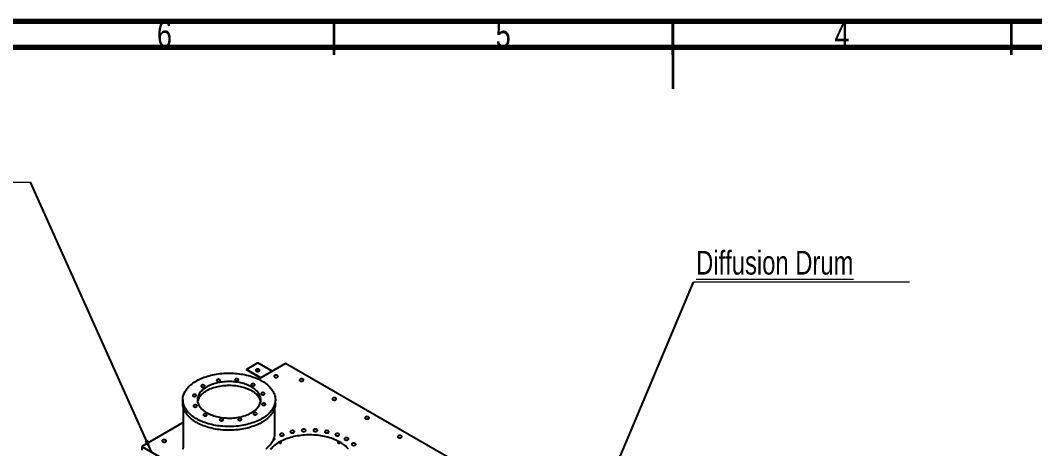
# Model space of a CAD drawing. Header units: millimetres. Extents: x 122 to 2816, y -707 to 556.
# Drawn here: x 244.4 to 394.2, y 316.4 to 379.7 of the extents above; entities that cross this region are included whole.
import ezdxf

# ---------------------------------------------------------------- set-up
doc = ezdxf.new("R2010")
doc.units = ezdxf.units.MM
doc.styles.add('SLDTEXTSTYLE7', font='TXT', dxfattribs={"width": 0.75})
doc.dimstyles.new('SLDDIMSTYLE0', dxfattribs={"dimtxt": 2.5, "dimasz": 1.852083, "dimexe": 0, "dimexo": 0.625, "dimgap": 0, "dimtad": 1, "dimdec": 0, "dimrnd": 1e-09, "dimtxsty": 'Standard', "dimsah": 1, "dimcen": 2.5, "dimazin": 3, "dimtfac": 1.852083, "dimtdec": 0, "dimtmove": 0, "dimatfit": 3, "dimfrac": 2})
doc.dimstyles.new('SLDDIMSTYLE1', dxfattribs={"dimtxt": 2.5, "dimasz": 0.569872, "dimexe": 0, "dimexo": 0.625, "dimgap": 0, "dimtad": 1, "dimdec": 0, "dimrnd": 1e-09, "dimtxsty": 'Standard', "dimblk1": 'DOT', "dimblk2": 'DOT', "dimsah": 1, "dimcen": 2.5, "dimazin": 3, "dimtfac": 0.569872, "dimtdec": 0, "dimtmove": 0, "dimatfit": 3, "dimldrblk": 'DOT', "dimfrac": 2})

# ---------------------------------------------------------------- blocks, each defined once
blk = doc.blocks.new('SW_NOTE_0_2')
at = {"color": 0, "linetype": 'Continuous', "lineweight": 0}
blk.add_line((-21.03, 0), (0, 0), dxfattribs=at)
at = {"color": 0, "linetype": 'Continuous', "lineweight": 0, "insert": (-21.45, 4.6), "char_height": 3.5, "attachment_point": 1, "style": 'SLDTEXTSTYLE7'}
blk.add_mtext('\\LDrive unit', dxfattribs=at)
blk = doc.blocks.new('SW_NOTE_0_3')
at = {"color": 0, "linetype": 'Continuous', "lineweight": 0}
blk.add_line((31.89, 0), (0, 0), dxfattribs=at)
at = {"color": 0, "linetype": 'Continuous', "lineweight": 0, "insert": (0.41, 4.63), "char_height": 3.5, "attachment_point": 1, "style": 'SLDTEXTSTYLE7'}
blk.add_mtext('\\LDiffusion Drum', dxfattribs=at)
blk = doc.blocks.new('_Dot')
at = {"color": 0, "linetype": 'ByBlock', "lineweight": -2}
blk.add_line((-0.5, 0), (-1, 0), dxfattribs=at)
at = {"color": 0, "linetype": 'ByBlock', "const_width": 0.5}
blk.add_lwpolyline([(-0.25, 0, 1), (0.25, 0, 1)], format="xyb", close=True, dxfattribs=at)

msp = doc.modelspace()

# ---------------------------------------------------------------- linework, layer by layer
at = {"color": 7, "linetype": 'Continuous', "lineweight": 70}
for p, q in [((140.74355, 379.548928), (540.74355, 379.548928)), ((145.74355, 375.682453), (535.146022, 375.682453))]:
    msp.add_line(p, q, dxfattribs=at)
at = {"color": 7, "linetype": 'Continuous', "lineweight": 35}
for p, q in [((290.74355, 374.548928), (290.74355, 379.548928)), ((340.74355, 379.549928), (340.74355, 369.547928)), ((340.74355, 374.548928), (340.74355, 379.548928)), ((390.74355, 374.548928), (390.74355, 379.548928))]:
    msp.add_line(p, q, dxfattribs=at)
at = {"color": 7, "linetype": 'Continuous', "lineweight": 25}
for p, q in [((279.468898, 329.099364), (277.818982, 328.146888)), ((279.938157, 326.923514), (277.818982, 328.146888)), ((277.853507, 328.07058), (279.889328, 326.895326)), ((279.351047, 328.033993), (279.351047, 327.851556)), ((281.588073, 327.87599), (279.468898, 329.099364)), ((283.585208, 329.028912), (279.56708, 326.709296)), ((309.512456, 314.06143), (283.585208, 329.028912)), ((279.381142, 327.188695), (279.385571, 327.185851)), ((279.385571, 327.185851), (279.889079, 326.895182)), ((268.406521, 323.656237), (268.406521, 323.111877)), ((282.073187, 323.111877), (282.073187, 323.656237)), ((268.466521, 322.590269), (268.466521, 316.57955)), ((282.013187, 318.756992), (282.013187, 322.590269)), ((268.466521, 320.301079), (262.372004, 316.78279)), ((262.372004, 316.78279), (288.299253, 301.815308)), ((262.372004, 316.78279), (262.372004, 316.238429))]:
    msp.add_line(p, q, dxfattribs=at)
at = {"color": 7, "linetype": 'Continuous', "lineweight": 25, "flags": 128}
for points in [[(279.256766, 327.888358), (279.30381, 327.866214), (279.357613, 327.84999), (279.415972, 327.84035), (279.476498, 327.837689), (279.536712, 327.842116), (279.594151, 327.85345), (279.646461, 327.871227), (279.691502, 327.894718), (279.72743, 327.922963), (279.752773, 327.954805), (279.766494, 327.98894), (279.768032, 328.02397), (279.757323, 328.058463), (279.734806, 328.091004), (279.701403, 328.120263), (279.658481, 328.145042), (279.607797, 328.164325), (279.551427, 328.177324), (279.491678, 328.183506), (279.430996, 328.182618), (279.371867, 328.174697), (279.316709, 328.160067), (279.267782, 328.139326), (279.227089, 328.113325), (279.196296, 328.083127), (279.176663, 328.049968), (279.168994, 328.015207), (279.173603, 327.980266), (279.190302, 327.946576), (279.218406, 327.915517), (279.256766, 327.888358)], [(279.744772, 327.942775), (279.734806, 327.954914), (279.701403, 327.984173), (279.658481, 328.008952), (279.607797, 328.028235), (279.551427, 328.041234), (279.491678, 328.047416), (279.430996, 328.046528), (279.371867, 328.038607), (279.316709, 328.023977), (279.267782, 328.003236), (279.227089, 327.977235), (279.196296, 327.947036), (279.193024, 327.942775)], [(268.568498, 324.510048), (268.635317, 324.668473), (268.713419, 324.825169), (268.802672, 324.979868), (268.902923, 325.132305), (269.014, 325.28222), (269.135714, 325.429358), (269.267856, 325.573466), (269.410202, 325.714299), (269.562508, 325.851615), (269.724513, 325.985181), (269.895941, 326.114767), (270.076499, 326.240154), (270.265879, 326.361126), (270.463757, 326.477476), (270.669794, 326.589007), (270.88364, 326.695526), (271.104928, 326.796854), (271.33328, 326.892815), (271.568307, 326.983247), (271.809606, 327.067995), (272.056766, 327.146914), (272.309364, 327.219869), (272.566969, 327.286736), (272.829141, 327.3474), (273.095431, 327.401758), (273.365385, 327.449716), (273.638541, 327.491194), (273.914433, 327.52612), (274.19259, 327.554433), (274.472536, 327.576087), (274.753792, 327.591044), (275.03588, 327.599279), (275.318315, 327.600777), (275.600617, 327.595535), (275.882302, 327.583564), (276.16289, 327.564882), (276.441901, 327.539523), (276.718858, 327.507529), (276.993288, 327.468955), (277.264723, 327.423868), (277.532698, 327.372343), (277.796755, 327.31447), (278.056445, 327.250346), (278.311322, 327.180082), (278.560952, 327.103798), (278.804907, 327.021624), (279.042772, 326.933699), (279.27414, 326.840176), (279.498615, 326.741212), (279.715814, 326.636978), (279.925366, 326.527652), (280.126912, 326.413419), (280.32011, 326.294476), (280.504628, 326.171026), (280.680151, 326.043279), (280.846379, 325.911454), (281.003029, 325.775776), (281.149832, 325.636477), (281.286539, 325.493795), (281.412914, 325.347973), (281.528743, 325.199261), (281.633828, 325.047912), (281.727989, 324.894186), (281.811065, 324.738345), (281.882914, 324.580656), (281.943413, 324.421386), (281.992459, 324.26081), (282.029969, 324.099201), (282.055878, 323.936835), (282.070142, 323.773989), (282.072737, 323.610942), (282.063657, 323.447973), (282.04292, 323.28536), (282.010559, 323.12338), (281.966631, 322.96231), (281.91121, 322.802426), (281.844391, 322.644001), (281.766289, 322.487305), (281.677036, 322.332607), (281.576785, 322.180169), (281.465708, 322.030254), (281.343994, 321.883116), (281.211851, 321.739008), (281.069506, 321.598176), (280.9172, 321.460859), (280.755195, 321.327294), (280.583766, 321.197707), (280.403208, 321.072321), (280.213829, 320.951349), (280.015951, 320.834998), (279.809914, 320.723468), (279.596068, 320.616948), (279.37478, 320.515621), (279.146428, 320.419659), (278.911401, 320.329227), (278.670102, 320.244479), (278.422942, 320.16556), (278.170344, 320.092605), (277.912739, 320.025739), (277.650567, 319.965074), (277.384277, 319.910717), (277.114323, 319.862758), (276.841167, 319.821281), (276.565275, 319.786355), (276.287118, 319.758041), (276.007172, 319.736387), (275.725915, 319.72143), (275.443828, 319.713196), (275.161392, 319.711698), (274.879091, 319.716939), (274.597405, 319.728911), (274.316818, 319.747592), (274.037807, 319.772952), (273.76085, 319.804945), (273.48642, 319.843519), (273.214985, 319.888607), (272.94701, 319.940131), (272.682952, 319.998005), (272.423263, 320.062128), (272.168386, 320.132392), (271.918756, 320.208676), (271.674801, 320.290851), (271.436936, 320.378775), (271.205568, 320.472299), (270.981093, 320.571262), (270.763894, 320.675496), (270.554342, 320.784823), (270.352795, 320.899055), (270.159598, 321.017998), (269.97508, 321.141448), (269.799557, 321.269195), (269.633329, 321.40102), (269.476679, 321.536698), (269.329876, 321.675997), (269.193169, 321.81868), (269.066794, 321.964502), (268.950964, 322.113214), (268.84588, 322.264562), (268.751719, 322.418288), (268.668643, 322.574129), (268.596794, 322.731819), (268.536295, 322.891088), (268.487248, 323.051665), (268.449738, 323.213274), (268.423829, 323.37564), (268.409566, 323.538485), (268.406971, 323.701532), (268.41605, 323.864501), (268.436788, 324.027115), (268.469149, 324.189095), (268.513077, 324.350164), (268.568498, 324.510048)], [(273.926506, 326.504229), (273.932827, 326.537317), (273.926678, 326.570416), (273.908349, 326.601978), (273.878694, 326.630527), (273.839102, 326.654728), (273.791423, 326.673451), (273.737888, 326.685819), (273.680998, 326.691254), (273.623414, 326.689501), (273.56783, 326.680644), (273.516843, 326.665096), (273.472838, 326.643584), (273.437872, 326.617113), (273.413581, 326.586923), (273.4011, 326.554423), (273.401014, 326.521135), (273.413325, 326.488614), (273.437458, 326.458381), (273.472286, 326.43185), (273.516178, 326.410262), (273.567084, 326.394625), (273.622622, 326.385671), (273.680197, 326.383819), (273.737114, 326.389155), (273.790714, 326.40143), (273.838491, 326.420069), (273.878209, 326.444202), (273.908012, 326.472699), (273.926506, 326.504229)], [(276.6329, 326.572444), (276.639221, 326.605532), (276.633073, 326.63863), (276.614743, 326.670192), (276.585089, 326.698741), (276.545496, 326.722943), (276.497818, 326.741665), (276.444282, 326.754033), (276.387392, 326.759468), (276.329809, 326.757716), (276.274224, 326.748859), (276.223237, 326.73331), (276.179232, 326.711798), (276.144266, 326.685328), (276.119975, 326.655137), (276.107495, 326.622638), (276.107408, 326.589349), (276.119719, 326.556828), (276.143853, 326.526596), (276.17868, 326.500065), (276.222573, 326.478476), (276.273478, 326.462839), (276.329017, 326.453885), (276.386591, 326.452033), (276.443509, 326.457369), (276.497109, 326.469644), (276.544885, 326.488284), (276.584603, 326.512416), (276.614406, 326.540914), (276.6329, 326.572444)], [(281.958862, 327.001498), (282.005906, 326.979354), (282.059709, 326.963129), (282.118068, 326.953489), (282.178594, 326.950829), (282.238809, 326.955256), (282.296247, 326.96659), (282.348557, 326.984366), (282.393598, 327.007858), (282.429526, 327.036103), (282.454869, 327.067944), (282.46859, 327.102079), (282.470128, 327.13711), (282.459419, 327.171602), (282.436902, 327.204144), (282.403499, 327.233403), (282.360577, 327.258181), (282.309893, 327.277465), (282.253523, 327.290464), (282.193774, 327.296646), (282.133093, 327.295758), (282.073963, 327.287837), (282.018805, 327.273206), (281.969879, 327.252466), (281.929186, 327.226464), (281.898392, 327.196266), (281.878759, 327.163108), (281.87109, 327.128347), (281.8757, 327.093406), (281.892398, 327.059716), (281.920503, 327.028656), (281.958862, 327.001498)], [(286.154362, 326.702148), (286.107318, 326.724293), (286.053515, 326.740517), (285.995156, 326.750157), (285.93463, 326.752818), (285.874416, 326.748391), (285.816978, 326.737057), (285.764667, 326.71928), (285.719626, 326.695789), (285.683699, 326.667544), (285.658355, 326.635702), (285.644634, 326.601567), (285.643096, 326.566537), (285.653805, 326.532044), (285.676322, 326.499503), (285.709726, 326.470244), (285.752648, 326.445465), (285.803331, 326.426182), (285.859701, 326.413183), (285.91945, 326.407001), (285.980132, 326.407889), (286.039262, 326.41581), (286.094419, 326.43044), (286.143346, 326.451181), (286.184039, 326.477182), (286.214832, 326.50738), (286.234465, 326.540539), (286.242134, 326.5753), (286.237525, 326.610241), (286.220826, 326.643931), (286.192722, 326.67499), (286.154362, 326.702148)], [(279.795902, 323.073147), (279.840897, 323.206033), (279.874269, 323.340057), (279.895934, 323.47488), (279.905838, 323.610161), (279.903955, 323.745558), (279.89029, 323.880729), (279.864878, 324.015333), (279.827782, 324.149031), (279.779097, 324.281483), (279.718945, 324.412356), (279.647479, 324.541319), (279.564879, 324.668046), (279.471353, 324.792217), (279.367138, 324.913519), (279.252498, 325.031645), (279.127721, 325.146296), (278.993123, 325.257183), (278.849044, 325.364026), (278.695848, 325.466555), (278.533921, 325.564511), (278.363674, 325.657647), (278.185535, 325.745727), (277.999956, 325.828528), (277.807404, 325.905843), (277.608366, 325.977474), (277.403346, 326.043242), (277.19286, 326.10298), (276.97744, 326.156538), (276.757632, 326.203779), (276.533989, 326.244585), (276.307077, 326.278853), (276.077469, 326.306496), (275.845746, 326.327444), (275.612492, 326.341644), (275.378296, 326.349061), (275.143751, 326.349675), (274.909449, 326.343486), (274.675981, 326.330508), (274.443938, 326.310775), (274.213905, 326.284336), (273.986464, 326.251259), (273.762189, 326.211626), (273.541646, 326.165538), (273.325394, 326.113112), (273.113978, 326.054479), (272.907931, 325.989788), (272.707776, 325.919202), (272.514017, 325.8429), (272.327143, 325.761074), (272.147627, 325.673931), (271.975922, 325.581691), (271.812463, 325.484587), (271.657661, 325.382865), (271.511908, 325.276781), (271.375572, 325.166604), (271.248998, 325.052611), (271.132505, 324.935091), (271.026388, 324.81434), (270.930914, 324.690664), (270.846325, 324.564375), (270.772834, 324.435792), (270.710627, 324.305239), (270.659862, 324.173047), (270.620666, 324.03955), (270.593139, 323.905084), (270.577349, 323.76999), (270.573338, 323.634609), (270.581114, 323.499282), (270.600659, 323.364351), (270.631923, 323.230158), (270.674827, 323.097041), (270.729262, 322.965337), (270.795092, 322.835378), (270.872149, 322.707492), (270.96024, 322.582004), (271.059142, 322.459228), (271.168604, 322.339477), (271.28835, 322.223052), (271.418079, 322.110247), (271.557461, 322.001347), (271.706146, 321.896628), (271.863757, 321.796354), (272.029897, 321.700778), (272.204145, 321.610141), (272.386061, 321.524674), (272.575186, 321.44459), (272.771043, 321.370094), (272.973136, 321.301373), (273.180955, 321.2386), (273.393975, 321.181934), (273.611658, 321.131519), (273.833453, 321.087481), (274.058802, 321.049932), (274.287134, 321.018967), (274.517872, 320.994664), (274.750434, 320.977084), (274.984233, 320.966272), (275.218677, 320.962256), (275.453175, 320.965044), (275.687134, 320.974631), (275.919963, 320.990991), (276.151074, 321.014084), (276.379883, 321.043852), (276.605813, 321.080218), (276.828292, 321.123092), (277.046758, 321.172365), (277.26066, 321.227912), (277.469457, 321.289594), (277.672622, 321.357254), (277.869642, 321.430721), (278.060019, 321.50981), (278.243271, 321.594321), (278.418937, 321.684041), (278.586572, 321.778742), (278.745753, 321.878187), (278.896078, 321.982122), (279.037167, 322.090287), (279.168663, 322.202408), (279.290235, 322.318201), (279.401576, 322.437374), (279.502403, 322.559626), (279.592463, 322.684648), (279.671528, 322.812124), (279.739398, 322.941733), (279.795902, 323.073147)], [(270.683806, 323.694967), (270.74031, 323.826381), (270.80818, 323.955989), (270.887245, 324.083466), (270.977305, 324.208488), (271.078132, 324.33074), (271.189472, 324.449913), (271.311044, 324.565706), (271.442541, 324.677827), (271.58363, 324.785991), (271.733955, 324.889927), (271.893136, 324.989372), (272.060771, 325.084073), (272.236436, 325.173793), (272.419689, 325.258304), (272.610066, 325.337393), (272.807085, 325.41086), (273.01025, 325.47852), (273.219048, 325.540202), (273.43295, 325.595749), (273.651416, 325.645022), (273.873895, 325.687896), (274.099824, 325.724262), (274.328634, 325.75403), (274.559745, 325.777123), (274.792574, 325.793483), (275.026533, 325.80307), (275.26103, 325.805858), (275.495475, 325.801841), (275.729273, 325.791029), (275.961836, 325.77345), (276.192574, 325.749147), (276.420906, 325.718182), (276.646254, 325.680633), (276.86805, 325.636595), (277.085733, 325.58618), (277.298753, 325.529514), (277.506572, 325.466741), (277.708665, 325.39802), (277.904521, 325.323523), (278.093647, 325.24344), (278.275563, 325.157973), (278.449811, 325.067336), (278.615951, 324.97176), (278.773562, 324.871486), (278.922246, 324.766767), (279.061629, 324.657867), (279.191357, 324.545062), (279.311104, 324.428637), (279.420566, 324.308886), (279.519468, 324.18611), (279.607558, 324.060622), (279.684616, 323.932736), (279.750446, 323.802777), (279.804881, 323.671073), (279.847785, 323.537956), (279.879049, 323.403763), (279.882642, 323.384057)], [(271.641781, 325.66397), (271.648102, 325.697058), (271.641954, 325.730156), (271.623624, 325.761718), (271.59397, 325.790267), (271.554378, 325.814469), (271.506699, 325.833191), (271.453163, 325.845559), (271.396273, 325.850994), (271.33869, 325.849242), (271.283105, 325.840385), (271.232118, 325.824836), (271.188113, 325.803324), (271.153148, 325.776854), (271.128857, 325.746663), (271.116376, 325.714164), (271.116289, 325.680875), (271.1286, 325.648354), (271.152734, 325.618122), (271.187561, 325.591591), (271.231454, 325.570002), (271.28236, 325.554365), (271.337898, 325.545411), (271.395472, 325.543559), (271.45239, 325.548895), (271.50599, 325.56117), (271.553766, 325.57981), (271.593484, 325.603942), (271.623287, 325.63244), (271.641781, 325.66397)], [(279.035788, 325.850335), (279.042109, 325.883423), (279.035961, 325.916522), (279.017631, 325.948083), (278.987977, 325.976633), (278.948385, 326.000834), (278.900706, 326.019557), (278.84717, 326.031925), (278.79028, 326.037359), (278.732697, 326.035607), (278.677112, 326.02675), (278.626125, 326.011202), (278.58212, 325.989689), (278.547155, 325.963219), (278.522864, 325.933028), (278.510383, 325.900529), (278.510296, 325.867241), (278.522607, 325.83472), (278.546741, 325.804487), (278.581568, 325.777956), (278.625461, 325.756367), (278.676367, 325.740731), (278.731905, 325.731777), (278.789479, 325.729925), (278.846397, 325.735261), (278.899997, 325.747535), (278.947773, 325.766175), (278.987491, 325.790308), (279.017294, 325.818805), (279.035788, 325.850335)], [(270.390917, 324.276812), (270.397238, 324.3099), (270.39109, 324.342998), (270.37276, 324.37456), (270.343106, 324.403109), (270.303513, 324.427311), (270.255835, 324.446034), (270.202299, 324.458401), (270.145409, 324.463836), (270.087826, 324.462084), (270.032241, 324.453227), (269.981254, 324.437678), (269.937249, 324.416166), (269.902283, 324.389696), (269.877992, 324.359505), (269.865512, 324.327006), (269.865425, 324.293717), (269.877736, 324.261197), (269.90187, 324.230964), (269.936697, 324.204433), (269.98059, 324.182844), (270.031495, 324.167207), (270.087034, 324.158254), (270.144608, 324.156401), (270.201526, 324.161737), (270.255126, 324.174012), (270.302902, 324.192652), (270.34262, 324.216785), (270.372423, 324.245282), (270.390917, 324.276812)], [(280.491318, 324.531392), (280.497639, 324.56448), (280.491491, 324.597578), (280.473161, 324.62914), (280.443507, 324.657689), (280.403915, 324.681891), (280.356236, 324.700613), (280.3027, 324.712981), (280.24581, 324.718416), (280.188227, 324.716664), (280.132642, 324.707807), (280.081655, 324.692258), (280.03765, 324.670746), (280.002684, 324.644276), (279.978393, 324.614085), (279.965913, 324.581586), (279.965826, 324.548297), (279.978137, 324.515776), (280.002271, 324.485544), (280.037098, 324.459013), (280.080991, 324.437424), (280.131896, 324.421787), (280.187435, 324.412833), (280.245009, 324.410981), (280.301927, 324.416317), (280.355527, 324.428592), (280.403303, 324.447232), (280.443021, 324.471364), (280.472824, 324.499862), (280.491318, 324.531392)], [(290.986259, 323.912754), (290.939214, 323.934899), (290.885411, 323.951123), (290.827053, 323.960763), (290.766527, 323.963424), (290.706312, 323.958996), (290.648874, 323.947663), (290.596563, 323.929886), (290.551523, 323.906394), (290.515595, 323.87815), (290.490252, 323.846308), (290.47653, 323.812173), (290.474993, 323.777142), (290.485702, 323.74265), (290.508219, 323.710108), (290.541622, 323.680849), (290.584544, 323.656071), (290.635228, 323.636787), (290.691598, 323.623789), (290.751347, 323.617607), (290.812028, 323.618494), (290.871158, 323.626415), (290.926315, 323.641046), (290.975242, 323.661786), (291.015935, 323.687788), (291.046728, 323.717986), (291.066361, 323.751144), (291.07403, 323.785906), (291.069421, 323.820846), (291.052722, 323.854536), (291.024618, 323.885596), (290.986259, 323.912754)], [(282.073187, 323.111877), (282.072737, 323.066582), (282.063657, 322.903613), (282.04292, 322.740999), (282.010559, 322.579019), (281.966631, 322.41795), (281.91121, 322.258066), (281.844391, 322.099641), (281.766289, 321.942945), (281.677036, 321.788246), (281.576785, 321.635809), (281.465708, 321.485893), (281.343994, 321.338756), (281.211851, 321.194648), (281.069506, 321.053815), (280.9172, 320.916499), (280.755195, 320.782933), (280.583766, 320.653346), (280.403208, 320.52796), (280.213829, 320.406988), (280.015951, 320.290638), (279.809914, 320.179107), (279.596068, 320.072588), (279.37478, 319.97126), (279.146428, 319.875299), (278.911401, 319.784867), (278.670102, 319.700119), (278.422942, 319.6212), (278.170344, 319.548245), (277.912739, 319.481378), (277.650567, 319.420714), (277.384277, 319.366356), (277.114323, 319.318398), (276.841167, 319.27692), (276.565275, 319.241994), (276.287118, 319.21368), (276.007172, 319.192026), (275.725915, 319.17707), (275.443828, 319.168835), (275.161392, 319.167337), (274.879091, 319.172579), (274.597405, 319.18455), (274.316818, 319.203232), (274.037807, 319.228591), (273.76085, 319.260585), (273.48642, 319.299158), (273.214985, 319.344246), (272.94701, 319.395771), (272.682952, 319.453644), (272.423263, 319.517768), (272.168386, 319.588031), (271.918756, 319.664316), (271.674801, 319.74649), (271.436936, 319.834415), (271.205568, 319.927938), (270.981093, 320.026902), (270.763894, 320.131136), (270.554342, 320.240462), (270.352795, 320.354695), (270.159598, 320.473637), (269.97508, 320.597088), (269.799557, 320.724835), (269.633329, 320.85666), (269.476679, 320.992338), (269.329876, 321.131637), (269.193169, 321.274319), (269.066794, 321.420141), (268.950964, 321.568853), (268.84588, 321.720202), (268.751719, 321.873928), (268.668643, 322.029769), (268.596794, 322.187458), (268.536295, 322.346728), (268.487248, 322.507304), (268.449738, 322.668913), (268.423829, 322.831279), (268.409566, 322.994125), (268.406521, 323.111877)], [(270.509081, 322.714444), (270.515402, 322.747532), (270.509253, 322.78063), (270.490923, 322.812192), (270.461269, 322.840741), (270.421677, 322.864943), (270.373998, 322.883665), (270.320463, 322.896033), (270.263573, 322.901468), (270.205989, 322.899716), (270.150405, 322.890859), (270.099418, 322.87531), (270.055413, 322.853798), (270.020447, 322.827328), (269.996156, 322.797137), (269.983675, 322.764638), (269.983589, 322.731349), (269.9959, 322.698828), (270.020033, 322.668596), (270.054861, 322.642065), (270.098753, 322.620476), (270.149659, 322.604839), (270.205197, 322.595885), (270.262772, 322.594033), (270.319689, 322.599369), (270.373289, 322.611644), (270.421066, 322.630284), (270.460784, 322.654416), (270.490587, 322.682914), (270.509081, 322.714444)], [(280.609482, 322.969024), (280.615803, 323.002111), (280.609654, 323.03521), (280.591325, 323.066772), (280.56167, 323.095321), (280.522078, 323.119523), (280.4744, 323.138245), (280.420864, 323.150613), (280.363974, 323.156048), (280.30639, 323.154296), (280.250806, 323.145438), (280.199819, 323.12989), (280.155814, 323.108378), (280.120848, 323.081908), (280.096557, 323.051717), (280.084077, 323.019218), (280.08399, 322.985929), (280.096301, 322.953408), (280.120434, 322.923176), (280.155262, 322.896645), (280.199155, 322.875056), (280.25006, 322.859419), (280.305599, 322.850465), (280.363173, 322.848613), (280.420091, 322.853949), (280.473691, 322.866224), (280.521467, 322.884863), (280.561185, 322.908996), (280.590988, 322.937494), (280.609482, 322.969024)], [(271.964611, 321.3955), (271.970932, 321.428588), (271.964783, 321.461687), (271.946453, 321.493249), (271.916799, 321.521798), (271.877207, 321.546), (271.829528, 321.564722), (271.775993, 321.57709), (271.719103, 321.582525), (271.661519, 321.580773), (271.605934, 321.571915), (271.554948, 321.556367), (271.510942, 321.534855), (271.475977, 321.508384), (271.451686, 321.478194), (271.439205, 321.445694), (271.439119, 321.412406), (271.45143, 321.379885), (271.475563, 321.349652), (271.510391, 321.323121), (271.554283, 321.301533), (271.605189, 321.285896), (271.660727, 321.276942), (271.718302, 321.27509), (271.775219, 321.280426), (271.828819, 321.292701), (271.876595, 321.31134), (271.916314, 321.335473), (271.946117, 321.363971), (271.964611, 321.3955)], [(274.367499, 320.673392), (274.37382, 320.70648), (274.367671, 320.739578), (274.349342, 320.77114), (274.319687, 320.799689), (274.280095, 320.823891), (274.232417, 320.842613), (274.178881, 320.854981), (274.121991, 320.860416), (274.064407, 320.858664), (274.008823, 320.849807), (273.957836, 320.834258), (273.913831, 320.812746), (273.878865, 320.786276), (273.854574, 320.756085), (273.842093, 320.723586), (273.842007, 320.690297), (273.854318, 320.657776), (273.878451, 320.627544), (273.913279, 320.601013), (273.957171, 320.579424), (274.008077, 320.563787), (274.063615, 320.554833), (274.12119, 320.552981), (274.178107, 320.558317), (274.231708, 320.570592), (274.279484, 320.589232), (274.319202, 320.613364), (274.349005, 320.641862), (274.367499, 320.673392)], [(277.073893, 320.741606), (277.080214, 320.774694), (277.074066, 320.807793), (277.055736, 320.839355), (277.026082, 320.867904), (276.98649, 320.892105), (276.938811, 320.910828), (276.885275, 320.923196), (276.828385, 320.928631), (276.770802, 320.926878), (276.715217, 320.918021), (276.66423, 320.902473), (276.620225, 320.880961), (276.585259, 320.85449), (276.560968, 320.8243), (276.548488, 320.7918), (276.548401, 320.758512), (276.560712, 320.725991), (276.584846, 320.695758), (276.619673, 320.669227), (276.663566, 320.647639), (276.714471, 320.632002), (276.77001, 320.623048), (276.827584, 320.621196), (276.884502, 320.626532), (276.938102, 320.638807), (276.985878, 320.657446), (277.025596, 320.681579), (277.055399, 320.710076), (277.073893, 320.741606)], [(279.358618, 321.581866), (279.364938, 321.614954), (279.35879, 321.648052), (279.34046, 321.679614), (279.310806, 321.708163), (279.271214, 321.732365), (279.223535, 321.751087), (279.169999, 321.763455), (279.11311, 321.76889), (279.055526, 321.767138), (278.999941, 321.758281), (278.948954, 321.742732), (278.904949, 321.72122), (278.869984, 321.69475), (278.845693, 321.664559), (278.833212, 321.63206), (278.833125, 321.598771), (278.845437, 321.56625), (278.86957, 321.536018), (278.904397, 321.509487), (278.94829, 321.487898), (278.999196, 321.472261), (279.054734, 321.463308), (279.112308, 321.461455), (279.169226, 321.466791), (279.222826, 321.479066), (279.270602, 321.497706), (279.31032, 321.521838), (279.340123, 321.550336), (279.358618, 321.581866)], [(295.818155, 321.12336), (295.771111, 321.145504), (295.717308, 321.161728), (295.658949, 321.171368), (295.598423, 321.174029), (295.538209, 321.169602), (295.48077, 321.158268), (295.42846, 321.140492), (295.383419, 321.117), (295.347491, 321.088755), (295.322148, 321.056914), (295.308427, 321.022779), (295.306889, 320.987748), (295.317598, 320.953256), (295.340115, 320.920714), (295.373518, 320.891455), (295.41644, 320.866676), (295.467124, 320.847393), (295.523494, 320.834394), (295.583243, 320.828212), (295.643925, 320.8291), (295.703054, 320.837021), (295.758212, 320.851651), (295.807138, 320.872392), (295.847831, 320.898393), (295.878625, 320.928592), (295.898258, 320.96175), (295.905927, 320.996511), (295.901317, 321.031452), (295.884619, 321.065142), (295.856514, 321.096202), (295.818155, 321.12336)], [(284.789725, 319.059901), (284.742681, 319.082046), (284.688878, 319.09827), (284.630519, 319.10791), (284.569993, 319.110571), (284.509778, 319.106144), (284.45234, 319.09481), (284.40003, 319.077033), (284.354989, 319.053541), (284.319061, 319.025297), (284.293718, 318.993455), (284.279997, 318.95932), (284.278459, 318.924289), (284.289168, 318.889797), (284.311685, 318.857255), (284.345088, 318.827996), (284.38801, 318.803218), (284.438694, 318.783934), (284.495064, 318.770936), (284.554813, 318.764754), (284.615494, 318.765641), (284.674624, 318.773562), (284.729782, 318.788193), (284.778708, 318.808933), (284.819401, 318.834935), (284.850195, 318.865133), (284.869828, 318.898291), (284.877497, 318.933053), (284.872887, 318.967993), (284.856189, 319.001683), (284.828084, 319.032743), (284.789725, 319.059901)], [(286.470747, 319.281396), (286.423703, 319.303541), (286.3699, 319.319765), (286.311541, 319.329405), (286.251015, 319.332066), (286.190801, 319.327639), (286.133362, 319.316305), (286.081052, 319.298528), (286.036011, 319.275037), (286.000083, 319.246792), (285.97474, 319.21495), (285.961019, 319.180815), (285.959481, 319.145784), (285.97019, 319.111292), (285.992707, 319.07875), (286.02611, 319.049491), (286.069032, 319.024713), (286.119716, 319.00543), (286.176086, 318.992431), (286.235835, 318.986249), (286.296517, 318.987136), (286.355646, 318.995058), (286.410804, 319.009688), (286.459731, 319.030428), (286.500424, 319.05643), (286.531217, 319.086628), (286.55085, 319.119787), (286.558519, 319.154548), (286.55391, 319.189489), (286.537211, 319.223178), (286.509107, 319.254238), (286.470747, 319.281396)], [(288.195, 319.281396), (288.147956, 319.303541), (288.094153, 319.319765), (288.035794, 319.329405), (287.975268, 319.332066), (287.915054, 319.327639), (287.857615, 319.316305), (287.805305, 319.298528), (287.760264, 319.275037), (287.724336, 319.246792), (287.698993, 319.21495), (287.685272, 319.180815), (287.683734, 319.145784), (287.694443, 319.111292), (287.71696, 319.07875), (287.750363, 319.049491), (287.793285, 319.024713), (287.843969, 319.00543), (287.900339, 318.992431), (287.960088, 318.986249), (288.02077, 318.987136), (288.079899, 318.995058), (288.135057, 319.009688), (288.183983, 319.030428), (288.224677, 319.05643), (288.25547, 319.086628), (288.275103, 319.119787), (288.282772, 319.154548), (288.278163, 319.189489), (288.261464, 319.223178), (288.23336, 319.254238), (288.195, 319.281396)], [(289.876022, 319.059901), (289.828978, 319.082046), (289.775175, 319.09827), (289.716816, 319.10791), (289.656291, 319.110571), (289.596076, 319.106144), (289.538638, 319.09481), (289.486327, 319.077033), (289.441286, 319.053541), (289.405359, 319.025297), (289.380016, 318.993455), (289.366294, 318.95932), (289.364756, 318.924289), (289.375465, 318.889797), (289.397982, 318.857255), (289.431386, 318.827996), (289.474308, 318.803218), (289.524991, 318.783934), (289.581362, 318.770936), (289.64111, 318.764754), (289.701792, 318.765641), (289.760922, 318.773562), (289.816079, 318.788193), (289.865006, 318.808933), (289.905699, 318.834935), (289.936492, 318.865133), (289.956125, 318.898291), (289.963794, 318.933053), (289.959185, 318.967993), (289.942486, 319.001683), (289.914382, 319.032743), (289.876022, 319.059901)], [(265.459704, 317.476737), (265.506748, 317.454592), (265.560551, 317.438368), (265.61891, 317.428728), (265.679436, 317.426067), (265.73965, 317.430494), (265.797089, 317.441828), (265.849399, 317.459605), (265.89444, 317.483097), (265.930367, 317.511341), (265.955711, 317.543183), (265.969432, 317.577318), (265.97097, 317.612349), (265.960261, 317.646841), (265.937744, 317.679383), (265.904341, 317.708642), (265.861418, 317.73342), (265.810735, 317.752703), (265.754365, 317.765702), (265.694616, 317.771884), (265.633934, 317.770997), (265.574804, 317.763075), (265.519647, 317.748445), (265.47072, 317.727705), (265.430027, 317.701703), (265.399234, 317.671505), (265.379601, 317.638346), (265.371932, 317.603585), (265.376541, 317.568645), (265.39324, 317.534955), (265.421344, 317.503895), (265.459704, 317.476737)], [(280.699467, 316.442747), (280.861156, 316.575562), (281.013157, 316.712138), (281.155208, 316.852237), (281.287062, 316.99562), (281.408494, 317.142039), (281.519294, 317.291241), (281.61927, 317.442969), (281.708251, 317.596962), (281.786083, 317.752955), (281.852632, 317.910678), (281.907784, 318.06986), (281.951442, 318.230227), (281.983533, 318.391501), (282.004, 318.553405), (282.012809, 318.71566), (282.013187, 318.756992)], [(291.599085, 317.408716), (291.40227, 317.517547), (291.197527, 317.62139), (290.985234, 317.720051), (290.765786, 317.813349), (290.539587, 317.901109), (290.307058, 317.983171), (290.068628, 318.059381), (289.82474, 318.1296), (289.575844, 318.193695), (289.322403, 318.25155), (289.064884, 318.303057), (288.803765, 318.348121), (288.539529, 318.386657), (288.272667, 318.418595), (288.003671, 318.443876), (287.73304, 318.462452), (287.461275, 318.47429), (287.18888, 318.479368), (286.916358, 318.477675), (286.644215, 318.469215), (286.372955, 318.454005), (286.103079, 318.432071), (285.835088, 318.403455), (285.569477, 318.368209), (285.306739, 318.3264), (285.04736, 318.278104), (284.79182, 318.22341), (284.540594, 318.16242), (284.294145, 318.095248), (284.05293, 318.022017), (283.817396, 317.942862), (283.587979, 317.857931), (283.365104, 317.767381), (283.149183, 317.67138), (282.940617, 317.570105), (282.739792, 317.463743), (282.547079, 317.352492), (282.362835, 317.236558), (282.187402, 317.116155), (282.021105, 316.991507), (281.86425, 316.862844), (281.71713, 316.730405), (281.580016, 316.594434), (281.453162, 316.455183), (281.336803, 316.312911)], [(281.770962, 317.720656), (281.773051, 317.721063), (281.828208, 317.735694), (281.877135, 317.756434), (281.917828, 317.782436), (281.948621, 317.812634), (281.968254, 317.845792), (281.975923, 317.880554), (281.971314, 317.915494), (281.954615, 317.949184), (281.926511, 317.980244), (281.888151, 318.007402)], [(283.236227, 318.628018), (283.189182, 318.650162), (283.135379, 318.666386), (283.07702, 318.676026), (283.016495, 318.678687), (282.95628, 318.67426), (282.898842, 318.662926), (282.846531, 318.645149), (282.80149, 318.621658), (282.765563, 318.593413), (282.74022, 318.561571), (282.726498, 318.527436), (282.724961, 318.492406), (282.73567, 318.457913), (282.758187, 318.425372), (282.79159, 318.396113), (282.834512, 318.371334), (282.885196, 318.352051), (282.941566, 318.339052), (283.001315, 318.33287), (283.061996, 318.333758), (283.121126, 318.341679), (283.176283, 318.356309), (283.22521, 318.37705), (283.265903, 318.403051), (283.296696, 318.43325), (283.316329, 318.466408), (283.323998, 318.501169), (283.319389, 318.53611), (283.30269, 318.5698), (283.274586, 318.60086), (283.236227, 318.628018)], [(291.429521, 318.628018), (291.382476, 318.650162), (291.328673, 318.666386), (291.270314, 318.676026), (291.209789, 318.678687), (291.149574, 318.67426), (291.092136, 318.662926), (291.039825, 318.645149), (290.994784, 318.621658), (290.958857, 318.593413), (290.933514, 318.561571), (290.919792, 318.527436), (290.918255, 318.492406), (290.928964, 318.457913), (290.951481, 318.425372), (290.984884, 318.396113), (291.027806, 318.371334), (291.07849, 318.352051), (291.13486, 318.339052), (291.194609, 318.33287), (291.25529, 318.333758), (291.31442, 318.341679), (291.369577, 318.356309), (291.418504, 318.37705), (291.459197, 318.403051), (291.48999, 318.43325), (291.509623, 318.466408), (291.517292, 318.501169), (291.512683, 318.53611), (291.495984, 318.5698), (291.46788, 318.60086), (291.429521, 318.628018)], [(292.777596, 318.007402), (292.730552, 318.029547), (292.676749, 318.045771), (292.61839, 318.055411), (292.557864, 318.058072), (292.497649, 318.053644), (292.440211, 318.042311), (292.387901, 318.024534), (292.34286, 318.001042), (292.306932, 317.972798), (292.281589, 317.940956), (292.267868, 317.906821), (292.26633, 317.87179), (292.277039, 317.837298), (292.299556, 317.804756), (292.332959, 317.775497), (292.375881, 317.750719), (292.426565, 317.731435), (292.482935, 317.718437), (292.542684, 317.712255), (292.603365, 317.713142), (292.662495, 317.721063), (292.717653, 317.735694), (292.766579, 317.756434), (292.807272, 317.782436), (292.838066, 317.812634), (292.857699, 317.845792), (292.865367, 317.880554), (292.860758, 317.915494), (292.84406, 317.949184), (292.815955, 317.980244), (292.777596, 318.007402)], [(300.650051, 318.333965), (300.603007, 318.35611), (300.549204, 318.372334), (300.490845, 318.381974), (300.430319, 318.384635), (300.370105, 318.380208), (300.312667, 318.368874), (300.260356, 318.351097), (300.215315, 318.327606), (300.179388, 318.299361), (300.154044, 318.267519), (300.140323, 318.233384), (300.138785, 318.198354), (300.149494, 318.163861), (300.172011, 318.131319), (300.205415, 318.10206), (300.248337, 318.077282), (300.29902, 318.057999), (300.35539, 318.045), (300.415139, 318.038818), (300.475821, 318.039705), (300.534951, 318.047627), (300.590108, 318.062257), (300.639035, 318.082997), (300.679728, 318.108999), (300.710521, 318.139197), (300.730154, 318.172356), (300.737823, 318.207117), (300.733214, 318.242058), (300.716515, 318.275747), (300.688411, 318.306807), (300.650051, 318.333965)], [(268.475859, 316.374298), (268.466921, 316.537037), (268.466521, 316.57955)], [(282.901671, 317.354289), (282.870415, 317.367172), (282.833606, 317.373498), (282.795234, 317.372582), (282.759455, 317.364523), (282.730149, 317.350193), (282.71049, 317.331147), (282.702608, 317.309448), (282.707359, 317.287448), (282.724226, 317.267529), (282.751383, 317.251852), (282.785886, 317.242115), (282.823997, 317.239372), (282.861585, 317.243922), (282.894577, 317.255271), (282.919398, 317.272189), (282.933359, 317.292844), (282.934946, 317.314996), (282.923988, 317.336245), (282.901671, 317.354289)], [(291.504804, 317.354289), (291.473547, 317.367172), (291.436739, 317.373498), (291.398366, 317.372582), (291.362588, 317.364523), (291.333281, 317.350193), (291.313622, 317.331147), (291.305741, 317.309448), (291.310491, 317.287448), (291.327359, 317.267529), (291.354516, 317.251852), (291.389019, 317.242115), (291.427129, 317.239372), (291.464717, 317.243922), (291.497709, 317.255271), (291.522531, 317.272189), (291.536491, 317.292844), (291.538079, 317.314996), (291.52712, 317.336245), (291.504804, 317.354289)], [(292.847827, 316.384409), (292.726192, 316.525203), (292.594177, 316.662845), (292.452027, 316.797081), (292.300005, 316.927663), (292.138391, 317.054348), (291.967486, 317.176902), (291.787606, 317.295097), (291.599085, 317.408716)], [(293.85265, 317.229175), (293.805606, 317.251319), (293.751803, 317.267544), (293.693444, 317.277183), (293.632918, 317.279844), (293.572703, 317.275417), (293.515265, 317.264083), (293.462955, 317.246307), (293.417914, 317.222815), (293.381986, 317.19457), (293.356643, 317.162729), (293.342922, 317.128594), (293.341384, 317.093563), (293.352093, 317.059071), (293.37461, 317.026529), (293.408013, 316.99727), (293.450935, 316.972491), (293.501619, 316.953208), (293.557989, 316.940209), (293.617738, 316.934027), (293.678419, 316.934915), (293.737549, 316.942836), (293.792707, 316.957466), (293.841633, 316.978207), (293.882326, 317.004209), (293.91312, 317.034407), (293.932753, 317.067565), (293.940422, 317.102326), (293.935812, 317.137267), (293.919114, 317.170957), (293.891009, 317.202017), (293.85265, 317.229175)]]:
    msp.add_lwpolyline(points, dxfattribs=at)
at = {"color": 7, "linetype": 'Continuous', "lineweight": 25}
for centre, radius, start, end in [((277.898263, 328.136794), 0.079921, 172.74417043, 235.94364918), ((272.240798, 323.09303), 1.669297, 158.86336247, 169.95967422), ((282.819175, 317.127502), 0.166573, 56.14879951, 123.85120049), ((282.819175, 317.142987), 0.14134, 54.79047362, 125.20952638), ((291.422308, 317.127502), 0.166573, 56.14879951, 123.85120049), ((291.422308, 317.142987), 0.14134, 54.79047363, 125.20952637)]:
    msp.add_arc(centre, radius, start, end, dxfattribs=at)

# ---------------------------------------------------------------- block references
at = {"color": 7, "linetype": 'Continuous', "lineweight": 0}
for name, p in [('SW_NOTE_0_2', (245.940535, 355.783524)), ('SW_NOTE_0_3', (343.766552, 341.013548))]:
    msp.add_blockref(name, p, dxfattribs=at)

# ---------------------------------------------------------------- texts
at = {"color": 7, "linetype": 'Continuous', "lineweight": 0, "char_height": 3.96875, "attachment_point": 2, "style": 'SLDTEXTSTYLE7'}
for s, insert in [('6', (265.703587, 379.609082)), ('5', (315.703587, 379.609082)), ('4', (365.703587, 379.609082))]:
    msp.add_mtext(s, dxfattribs=dict(at, insert=insert))

# ---------------------------------------------------------------- leaders
at = {"color": 7, "linetype": 'Continuous', "lineweight": 0}
for points, dimstyle in [([(263.775734, 315.972434), (245.940535, 355.783524)], 'SLDDIMSTYLE0'), ([(324.964239, 296.357948), (343.766552, 341.013548)], 'SLDDIMSTYLE1')]:
    msp.add_leader(points, dimstyle=dimstyle, dxfattribs=at)

doc.saveas('drawing.dxf')
